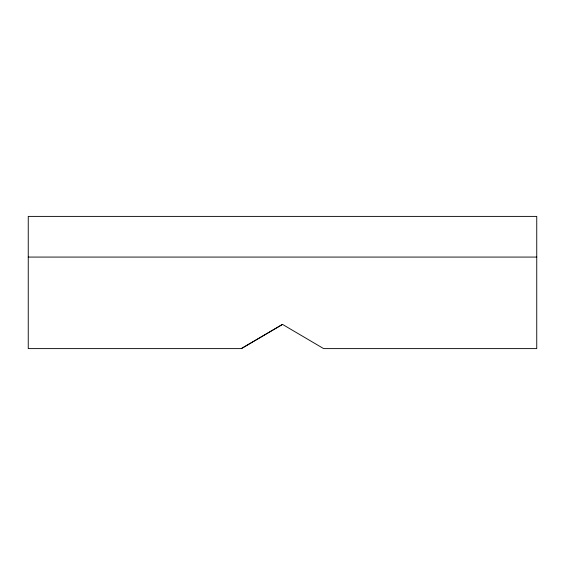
<?xml version="1.0" encoding="UTF-8"?>
<svg xmlns="http://www.w3.org/2000/svg" width="565" height="565" viewBox="0 0 565 565"><rect width="100%" height="100%" fill="white"/><g stroke="black" fill="none" stroke-linecap="round" stroke-linejoin="round"><path stroke-width="0.85" d="M282.5 324.402L241.361 348.605L28.25 348.605L28.25 216.395L536.75 216.395L536.75 348.605L323.639 348.605L282.5 324.402L241.283 348.605M28.25 257.075L536.75 257.075"/></g></svg>
